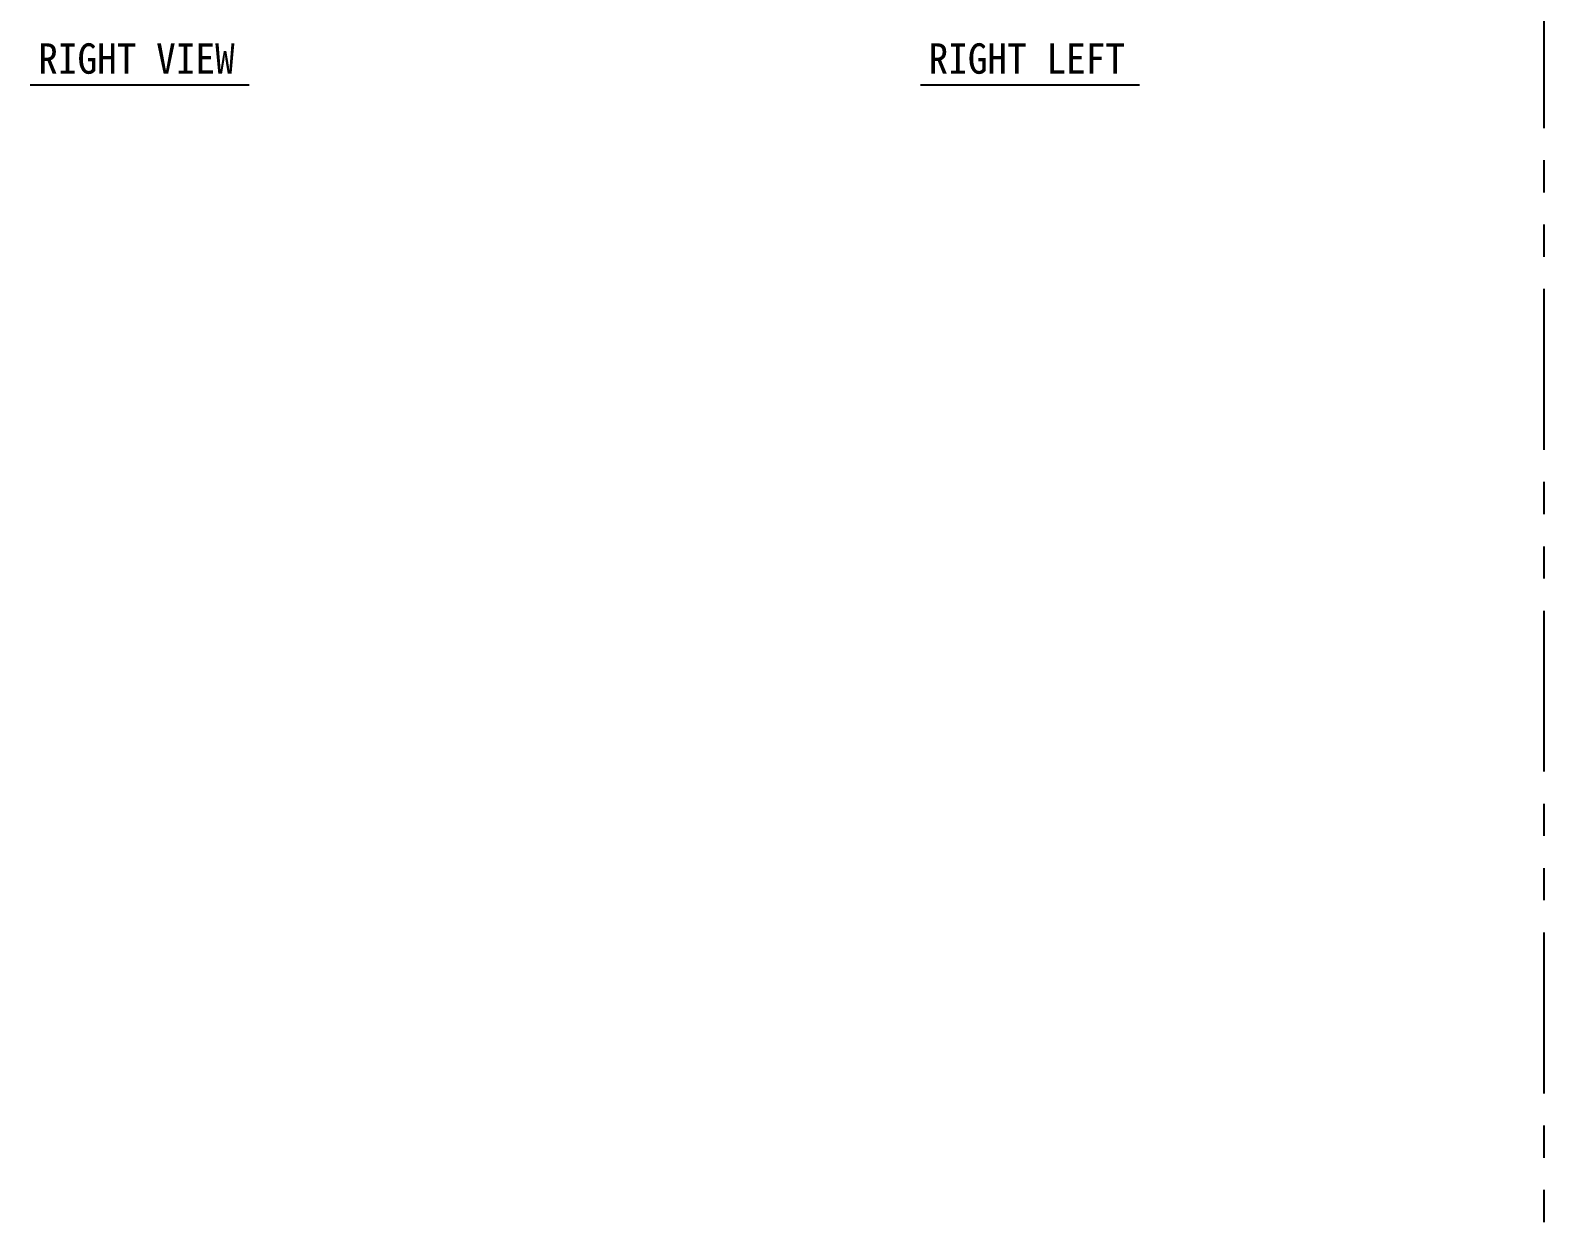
# Model space of a CAD drawing. Header units: millimetres. Extents: x 24815 to 37444, y -10619 to 6020.
# Drawn here: x 28623 to 30116, y 904 to 2083 of the extents above; entities that cross this region are included whole.
import ezdxf

# ---------------------------------------------------------------- set-up
doc = ezdxf.new("R2010")
doc.units = ezdxf.units.MM
doc.linetypes.add('PHANTOM2', pattern=[31.75, 15.875, -3.175, 3.175, -3.175, 3.175, -3.175])
doc.styles.add('HAN', font='')
doc.styles.get('HAN').set_extended_font_data('GulimChe')

msp = doc.modelspace()

# ---------------------------------------------------------------- linework, layer by layer
at = {"color": 6, "linetype": 'PHANTOM2', "ltscale": 10}
msp.add_line((30115.8378, 3415.08624), (30115.8378, 904.24326), dxfattribs=at)
for p, q in [((28839.05207, 2028.50498), (28623.09334, 2028.50498)), ((29717.17973, 2028.50498), (29501.22101, 2028.50498))]:
    msp.add_line(p, q)

# ---------------------------------------------------------------- texts
at = {"color": 2, "style": 'HAN'}
for s, p in [('RIGHT VIEW', (28630.87329, 2039.93291, 968.6724)), ('RIGHT LEFT', (29509.00096, 2039.93291, 968.6724))]:
    msp.add_text(s, height=30, dxfattribs=at).set_placement(p)

doc.saveas('drawing.dxf')
